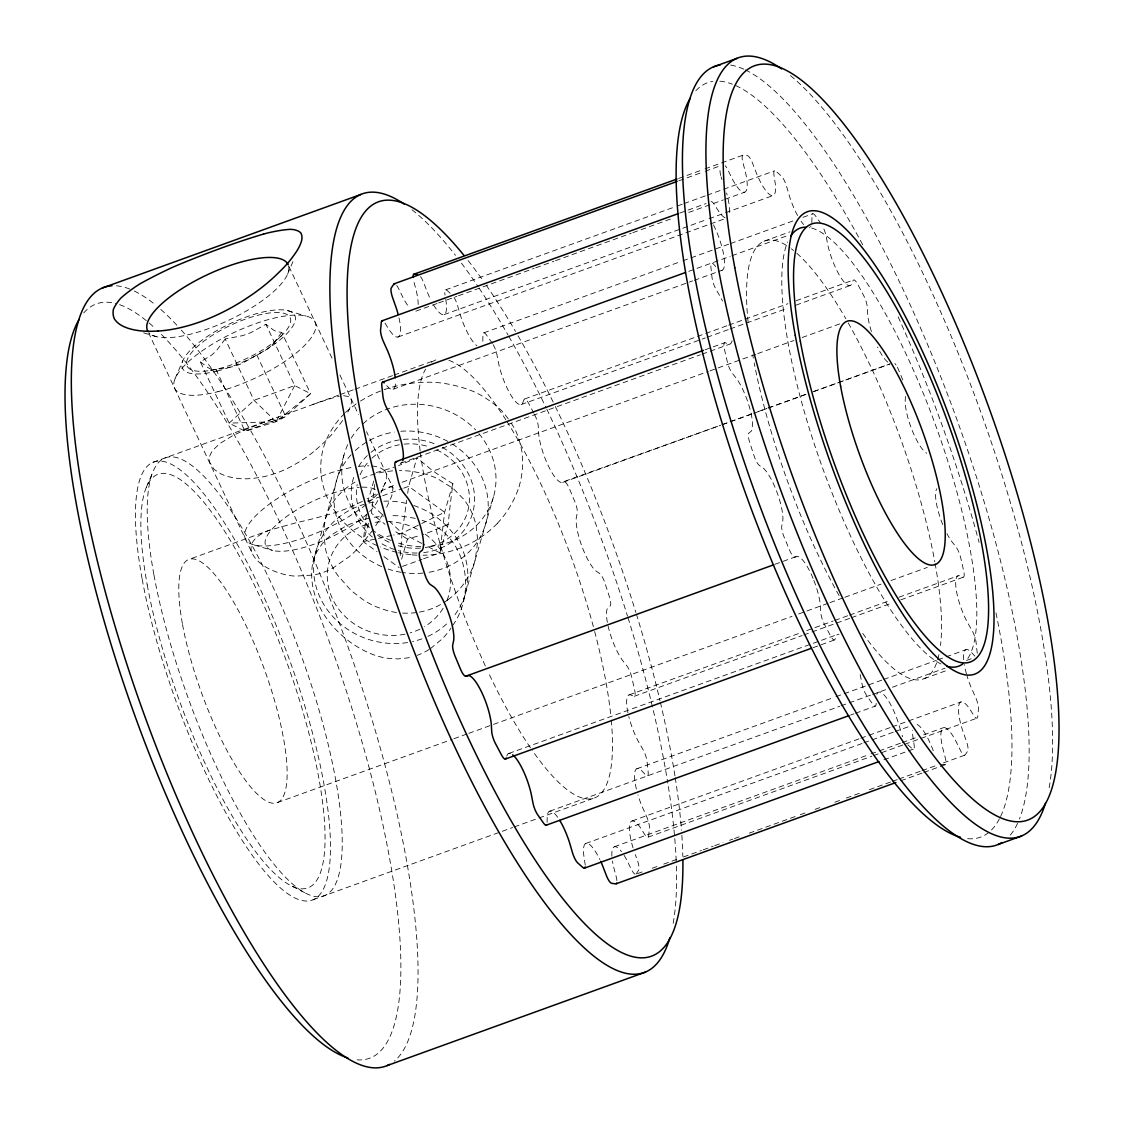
<?xml version="1.0" encoding="UTF-8"?>
<svg xmlns="http://www.w3.org/2000/svg" width="1124" height="1124" viewBox="0 0 1124 1124"><rect width="100%" height="100%" fill="white"/><g stroke="black" fill="none" stroke-linecap="round" stroke-linejoin="round"><path stroke-width="0.75" stroke-dasharray="5 3.75" d="M811.851 222.622L811.949 216.595A10.355 2.684 70.1 0 1 815.35 215.696L820.394 222.833M400.2 555.537L402.111 533.155L406.719 500.236M423.593 558.754L439.877 552.853L448.167 524.346L449.67 509.804A78.16 4.903 -81.7 0 1 450.752 500.545L452.902 483.742L438.697 474.876A78.16 30.193 39.4 0 1 430.492 468.975L416.934 457.861L400.889 464.676A78.16 25.29 -25.2 0 1 398.542 465.561M366.368 514.637L363.207 541.712L377.032 551.659M374.685 484.388L374.067 489.39A78.16 4.903 -81.7 0 0 372.985 498.649L371.482 513.204L385.04 524.318M407.689 493.296L408.644 486.369L416.934 457.861M905.663 396.449L905.298 398.879A31.57 8.191 70.1 0 0 911.002 427.345A31.57 8.191 70.1 0 0 924.883 451.834L926.668 453.211M343.93 455.206L312.95 561.86C304.759 602.436 337.565 641.467 373.997 654.927A73.622 69.477 -69.8 0 0 388.3 658.341L398.079 658.903L407.759 657.891A63.281 58.743 -61.9 0 0 412.508 656.809M452.775 625.365C477.644 590.648 465.729 533.043 422.146 520.384M381.865 514.16L367.941 501.093L373.786 480.974M368.56 523.264L363.207 541.712L376.737 538.733M401.605 559.204L407.45 539.084L420.488 535.291M452.902 483.742L444.626 512.249L439.877 552.853L423.27 544.185M462.849 602.323L493.843 495.684M519.063 486.847L520.637 480.805A107.131 100.415 26.3 0 0 522.688 462.048L522.519 455.656A103.787 95.498 19.2 0 0 515.888 431.124A103.787 93.292 13.5 0 0 509.228 420.207M312.95 561.86L316.771 552.024L321.942 544.1A73.622 44.314 -8.2 0 1 330.582 535.488L345.827 526.046A63.281 34.872 -9.7 0 1 364.232 519.386L369.192 518.22M146.303 487.352L152.962 471.701M175.091 378.647L182.805 360.649M287.575 274.144L292.928 261.625M380.938 492.972L385.434 482.477M506.727 756.073L507.514 754.527A31.57 8.191 70.1 0 1 511.294 753.825M383.059 514.005L374.404 527.746M386.67 507.275L391.756 495.923L393.007 487.971L366.536 431.63M347.85 412.044L347.878 412.002A77.725 27.454 -25.7 0 0 350.772 405.047A77.725 22.831 -24.6 0 0 351.376 399.933L349.452 396.688L343.649 395.69A78.919 8.57 -21.6 0 0 341.541 395.971M225.193 338.998L216.749 350.238A78.16 53.109 83.3 0 1 211.073 355.437L200.353 361.83L229.141 423.13L245.004 431.223L276.097 421.697L285.721 416.498L310.561 393.667L281.773 332.367L276.785 331.664A78.16 18.012 60.2 0 1 273.174 329.824L265.91 324.274L251.326 332.381A78.16 71.121 16.2 0 1 242.053 335.739L225.193 338.998L253.996 400.313L276.097 421.697L310.561 393.667L294.699 385.574L265.91 324.274M281.773 332.367L273.315 343.607A78.16 53.109 83.3 0 1 267.653 348.805L242.348 363.305A78.16 71.121 16.2 0 1 233.061 366.663L207.069 370.906M636.072 873.98L638.671 870.159A10.355 2.684 70.1 0 0 637.013 859.312L635.285 854.605M373.266 529.502L360.368 545.73A73.622 55.61 -37.9 0 1 349.325 556.605L332.451 568.337A63.281 50.187 -40.4 0 1 314.046 574.996L295.359 576.134A73.622 55.61 -37.9 0 1 282.433 573.928C270.687 570.556 257.958 564.684 252.141 553.275L148.846 333.378M342.75 420.474L332.718 433.344A78.919 41.181 -29.3 0 1 323.024 443.404L315.689 450.007M497.3 523.419L501.318 518.937A111.009 105.515 35.3 0 0 519.049 486.847M344.534 413.506L340.628 417.524A111.009 93.812 5.2 0 0 323.838 446.439L322.391 451.988A107.131 93.629 9 0 0 320.733 469.382L321.043 475.312A103.787 93.292 13.5 0 0 327.857 499.154A103.787 95.498 19.2 0 0 342.413 520.819L347.133 525.582A107.131 100.415 26.3 0 0 362.771 537.932L368.405 541.361A111.009 105.515 35.3 0 0 378.746 546.348M271.952 345.012L282.082 335.149M447.9 599.851L451.778 596.802A76.334 73.636 59.8 0 0 464.985 582.063L470.029 573.437A78.919 75.744 46.5 0 0 475.297 559.471L477.784 540.644L476.126 525.512A77.725 71.514 19.2 0 0 471.434 511.771A77.725 69.871 13.5 0 0 463.917 499.478L453.323 488.575L437.278 478.515A78.919 64.138 2.1 0 0 423.06 473.457L413.056 471.504A76.334 59.305 -0.6 0 0 399.427 470.605M430.45 648.646L442.266 638.825A73.622 69.477 -69.8 0 0 451.005 628.119M380.769 491.104L395.564 484.627M429.031 649.503L426.165 651.232A63.281 58.743 -61.9 0 1 417.173 655.32M375.5 494.11L375.332 494.209A73.622 15.146 -16.7 0 1 367.098 498.873M362.321 501.416L350.267 507.036A63.281 16.888 -15.6 0 1 331.861 513.696L311.966 519.007A73.622 15.146 -16.7 0 1 297.41 522.393L269.985 530.064L188.467 559.569M448.167 524.346L432.122 531.16A78.16 25.29 -25.2 0 1 422.835 534.518M534.617 414.616A10.355 2.684 70.1 0 1 538.326 427.275L538.705 434.103A31.57 8.191 70.1 0 0 548.048 465.238A31.57 8.191 70.1 0 0 561.424 482.477L720.273 425.322M813.059 578.41A31.57 8.191 70.1 0 0 797.619 556.478L795.075 557.082A10.355 2.684 70.1 0 1 789.652 550.324L784.074 536.949A10.355 2.684 70.1 0 1 781.868 525.484L782.796 521.002A31.57 8.191 70.1 0 0 777.091 492.537A31.57 8.191 70.1 0 0 763.21 468.048L759.754 465.701A10.355 2.684 70.1 0 1 754.092 455.923L749.596 442.027A10.355 2.684 70.1 0 1 749.118 432.866L751.254 431.18A31.57 8.191 70.1 0 0 749.75 408.167A31.57 8.191 70.1 0 0 736.712 378.83L732.707 373.772A10.355 2.684 70.1 0 1 727.34 361.928L724.362 348.862A10.355 2.684 70.1 0 1 725.654 342.904L728.802 344.183A31.57 8.191 70.1 0 0 732.103 340.656M269.985 530.064C260.529 533.169 246.999 541.459 252.141 553.275M338.633 395.142L312.191 404.724A72.934 1.293 -19.6 0 1 275.689 417.931L270.912 419.716A76.334 3.484 -20.6 0 0 252.282 426.937L243.543 430.562A78.919 8.57 -21.6 0 0 231.769 436.182L219.728 443.629L213.096 449.937A77.725 22.831 -24.6 0 0 209.752 456.077A77.725 27.454 -25.7 0 0 209.556 462.048L214.122 469.382L220.824 473.822A78.919 41.181 -29.3 0 0 230.041 477.054L237.333 478.36A76.334 43.808 -30.7 0 0 253.898 478.276L258.337 477.658A72.934 45.466 -32.3 0 0 294.839 464.451L299.237 461.88A76.334 43.808 -30.7 0 0 315.689 450.007M678.685 178.407L703.357 169.485M705.001 168.895L742.852 155.196M678.868 180.795L703.54 171.86M705.184 171.27L719.992 165.916M445.554 289.88L675.889 206.521M677.533 205.931L682.465 204.147M684.109 203.542L705.507 195.815M707.151 195.211L721.959 189.858M723.603 189.268L774.605 170.806M679.753 213.082L706.069 203.556M437.039 303.522L415.641 311.25A31.57 8.191 70.1 0 0 416.582 310.645M438.683 302.918L456.78 296.371M458.423 295.781L534.097 268.397M535.755 267.793L542.33 265.419M543.974 264.814L553.851 261.246M555.495 260.656L619.661 237.431M621.305 236.841L631.168 233.272M632.826 232.668L639.401 230.294M641.045 229.689L673.95 217.789M688.759 212.436L723.308 199.932M724.952 199.327L744.692 192.19M444.163 314.565L707.418 219.306M709.061 218.716L773.228 195.492M397.882 337.045L708.837 224.533M710.48 223.929L725.289 218.576M483.756 332.845L681.186 261.4M682.83 260.81L689.419 258.422M691.063 257.832L728.9 244.133M730.544 243.543L793.066 220.922M802.943 217.339L812.807 213.771M152.878 462.357L275.282 418.072M340.263 394.552L353.329 389.831M354.959 389.241L392.487 375.655M394.131 375.065L434.932 360.298M763.983 241.238L789.919 231.853M688.731 271.334L730.249 256.356M731.893 255.752L787.84 235.52M393.147 389.269L692.581 280.916M694.225 280.326L722.198 270.21M524.683 398.964L704.017 334.067M705.661 333.477L727.045 325.735M728.703 325.145L787.924 303.705M796.157 300.726L853.734 279.89M521.129 404.598L705.408 337.917M707.052 337.326L728.436 329.585M730.08 328.981L787.671 308.145M795.89 305.18L850.194 285.524M705.029 349.817L724.769 342.665M400.875 463.158L700.322 354.805M701.966 354.2L729.926 344.084M402.153 482.238L708.303 371.454M709.961 370.864L716.536 368.475M718.18 367.885L756.045 354.186M757.688 353.596L793.895 340.488M802.129 337.509L839.993 323.81M367.941 501.093L380.966 496.387M382.596 495.796L402.139 488.715M403.769 488.139L408.644 486.369L444.626 512.249L402.111 533.155L393.653 535.024M721.917 424.717L728.493 422.343M730.136 421.739L751.534 414.011M758.11 411.623L766.343 408.644M767.987 408.054L805.824 394.355M814.057 391.377L837.085 383.045M838.729 382.455L889.73 363.993M562.773 482.393L720.723 425.237M722.367 424.647L728.942 422.259M730.586 421.669L751.984 413.927M753.628 413.323L766.793 408.56M768.437 407.97L806.273 394.285M812.863 391.897L890.18 363.909M402.434 566.412L421.978 559.345M774.872 564.304L796.27 556.563M277.431 802.564L452.269 739.311M453.913 738.707L467.106 733.93M468.764 733.34L491.848 724.98M493.492 724.39L792.041 616.359M798.63 613.971L805.234 611.582M806.877 610.992L828.318 603.223M829.976 602.633L843.169 597.856M844.812 597.266L881.104 584.129M890.995 580.546L927.286 567.423M629.103 694.871L800.218 632.952M806.793 630.578L833.123 621.052M834.767 620.448L847.932 615.685M849.575 615.095L890.7 600.216M898.933 597.237L958.168 575.797M634.273 696.29L802.086 635.552M803.73 634.962L810.32 632.587M811.964 631.983L849.8 618.298M851.444 617.694L892.582 602.815M900.802 599.837L963.324 577.216M508.849 753.431L837.9 634.357M812.961 647.733L834.359 639.992M636.844 768.746L834.275 697.316M835.919 696.711L842.494 694.337M844.152 693.733L881.989 680.048M883.633 679.444L936.278 660.392M937.922 659.802L944.511 657.428M946.155 656.823L965.895 649.686M549.819 811.177L839.769 706.293M841.033 705.802L848.002 703.315M849.252 702.823L871.03 694.983M872.674 694.393L885.838 689.63M892.414 687.242L945.073 668.19M966.457 660.448L973.033 658.074M313.02 899.776L512.656 827.531M514.244 826.955L537.37 818.581M538.986 818.005L595.06 797.717M924.111 678.643L948.431 669.848M850.601 715.047L853.903 713.852M855.547 713.248L875.287 706.111M632.095 820.97L859.143 738.819M860.787 738.215L890.405 727.509M892.049 726.905L906.857 721.552M908.501 720.948L961.161 701.91M585.815 843.45L862.22 743.442M863.864 742.838L870.454 740.463M872.098 739.859L893.482 732.131M895.126 731.527L909.934 726.174M614.336 846.765L869.358 754.485M871.002 753.895L877.591 751.506M879.235 750.916L900.619 743.175M902.263 742.585L915.428 737.822M923.647 734.843L943.401 727.692M648.028 837.183L871.788 756.227M873.432 755.623L903.05 744.917M904.694 744.313L977.079 718.124M883.871 759.796L906.913 751.464M908.557 750.86L913.489 749.076M637.406 873.643L645.626 870.664M652.215 868.276L657.147 866.492M663.722 864.117L676.887 859.354M683.462 856.966L701.573 850.418M703.217 849.828L713.08 846.246M714.723 845.655L722.957 842.677M729.532 840.302L732.82 839.108M734.478 838.518L742.697 835.539M749.272 833.151L798.63 815.293M800.288 814.703L808.507 811.725M815.083 809.336L820.028 807.552M834.837 802.199L839.769 800.414M846.344 798.026L862.796 792.069M869.386 789.694L884.195 784.341M885.838 783.737L890.77 781.953M892.414 781.363L897.359 779.578M899.003 778.974L920.387 771.233M922.031 770.643L936.84 765.289M943.415 762.901L964.814 755.159M900.816 780.759L922.214 773.031M923.858 772.427L938.666 767.074M940.31 766.47L945.242 764.685M312.528 404.598L316.251 403.319A76.334 3.484 -20.6 0 1 330.625 398.584L336.526 396.913A78.919 8.57 -21.6 0 1 339.167 396.379M376.217 472.586L391.602 468.034A78.16 25.29 -25.2 0 0 393.92 467.233M378.423 538.368L391.967 535.389M388.988 487.001L391.152 486.65L393.007 487.971M374.236 517.251L384.099 516M392.627 470.872L387.555 471.392A72.934 53.797 -2.8 0 0 360.663 479.231M940.662 764.264L944.863 764.77A10.355 2.684 70.1 0 0 944.961 756.55L942.572 747.39A31.57 8.191 70.1 0 1 943.134 727.804A31.57 8.191 70.1 0 1 955.807 740.941L959.896 749.272A10.355 2.684 70.1 0 0 965.123 754.906L967.722 751.099A10.355 2.684 70.1 0 0 966.064 740.252L962.734 730.811A31.57 8.191 70.1 0 1 958.983 704.622A31.57 8.191 70.1 0 1 969.267 708.317L973.44 714.85A10.355 2.684 70.1 0 0 977.725 716.676L978.484 708.921A10.355 2.684 70.1 0 0 975.225 696.515L971.276 687.719A31.57 8.191 70.1 0 1 967.005 675.833M410.85 554.694L404.696 553.893A111.009 105.515 35.3 0 1 398.542 552.713M415.29 518.347L399.863 515.902A73.622 44.314 -8.2 0 0 389.747 515.719M287.744 310.66L306.276 316.139M143.675 332.873L156.391 336.638M254.263 544.985L272.795 550.465M292.38 886.372L307.639 894.212M421.753 543.398L402.111 533.155L389.452 521.283M407.45 539.084L393.245 530.219M383.958 556.633L399.175 567.592M200.353 361.83L207.617 367.379A78.16 18.012 60.2 0 0 211.228 369.22L216.215 369.922L245.004 431.223L285.721 416.498L256.918 355.184M450.134 293.209L446.902 290.343A10.355 2.684 70.1 0 0 445.062 295.148M907.827 744.791L912.14 748.612A10.355 2.684 70.1 0 0 913.981 743.807L912.772 735.827A31.57 8.191 70.1 0 1 912.548 730.207M386.684 385.715L388.567 387.569A31.57 8.191 70.1 0 0 395.451 380.769M715.735 266.641L713.768 264.393A10.355 2.684 70.1 0 0 710.846 266.571L712.012 277.516A10.355 2.684 70.1 0 0 716.536 290.273L720.737 297.551A31.57 8.191 70.1 0 1 722.479 300.993M492.34 343.326L486.299 334.755A10.355 2.684 70.1 0 0 482.899 335.669L482.8 341.696A31.57 8.191 70.1 0 1 482.66 342.764M533.858 413.182L528.505 403.094A10.355 2.684 70.1 0 0 523.868 400.003L522.477 403.488A31.57 8.191 70.1 0 1 510.914 395.198A31.57 8.191 70.1 0 1 498.845 364.443L497.187 355.929A10.355 2.684 70.1 0 0 492.958 344.281M288.966 266.5L333.35 360.973M339.898 374.91L358.528 414.573M713.529 224.814L716.817 232.162A31.57 8.191 70.1 0 1 720.484 270.266M902.783 379.968L898.441 369.571A10.355 2.684 70.1 0 0 896.643 365.96M933.271 750.677L931.417 746.055A31.57 8.191 70.1 0 0 914.866 724.39M860.183 674.512L861.841 683.027A10.355 2.684 70.1 0 0 866.688 695.615L872.744 704.186A10.355 2.684 70.1 0 0 876.144 703.287M445.764 299.251L446.27 303.129A31.57 8.191 70.1 0 1 433.639 305.04M977.248 653.311L976.082 642.366A10.355 2.684 70.1 0 0 971.543 629.623L967.357 622.331A31.57 8.191 70.1 0 1 956.454 591.013A31.57 8.191 70.1 0 1 959.292 575.713L962.439 576.977A10.355 2.684 70.1 0 0 963.732 571.02L960.753 557.968A10.355 2.684 70.1 0 0 955.386 546.109L951.382 541.051A31.57 8.191 70.1 0 1 946.97 533.745M547.093 822.361L547.191 816.319A31.57 8.191 70.1 0 1 557.94 817.654M371.875 466.01A77.64 25.121 -25.2 0 1 381.443 489.277M377.369 494.181A77.64 25.121 -25.2 0 1 369.304 501.88M366.143 504.507A77.64 25.121 -25.2 0 1 269.409 545.772A77.64 25.121 -25.2 0 1 258.478 513.134A77.64 25.121 -25.2 0 1 353.61 467.12M358.697 466.39A77.64 25.121 -25.2 0 1 368.911 465.856M377.72 500.475A62.101 20.106 -25.2 0 1 369.318 511.856M367.169 513.907A62.101 20.106 -25.2 0 1 286.508 550.957A62.101 20.106 -25.2 0 1 278.204 523.138A62.101 20.106 -25.2 0 1 359.216 487.31M361.942 487.17A62.101 20.106 -25.2 0 1 376.765 490.893M468.132 260.599A401.142 104.012 70.1 0 1 483.278 281M486.144 285.103A401.142 104.012 70.1 0 1 515.523 331.44M518.052 335.795A401.142 104.012 70.1 0 1 554.568 404.963M555.34 406.537A401.142 104.012 70.1 0 1 635.875 612.439M636.381 614.083A401.142 104.012 70.1 0 1 659.971 700.617M660.378 702.289A401.142 104.012 70.1 0 1 674.948 775.897M675.229 777.668A401.142 104.012 70.1 0 1 681.481 830.243M681.846 835.258A401.142 104.012 70.1 0 1 682.802 856.362M411.988 209.767A414.082 107.37 70.1 0 1 455.459 255.331M461.444 263.142A414.082 107.37 70.1 0 1 478.136 286.704M479.063 288.095A414.082 107.37 70.1 0 1 508.02 335.008M508.835 336.427A414.082 107.37 70.1 0 1 546.039 407.605M546.77 409.136A414.082 107.37 70.1 0 1 627.529 616.177M628.021 617.764A414.082 107.37 70.1 0 1 667.825 783.133M668.359 786.505A414.082 107.37 70.1 0 1 676.269 862.825M676.381 866.056A414.082 107.37 70.1 0 1 672.602 926.345M116.489 285.833A414.082 107.37 70.1 0 1 132.815 290.343M134.262 291.018A414.082 107.37 70.1 0 1 155.871 305.264M160.788 309.451A414.082 107.37 70.1 0 1 177.789 326.241M181.301 330.105A414.082 107.37 70.1 0 1 376.343 734.197A414.082 107.37 70.1 0 1 394.355 1061.112M161.435 334.46A401.142 104.012 70.1 0 1 367.998 763.463A401.142 104.012 70.1 0 1 357.151 1059.834M83.724 312.964A401.142 104.012 70.1 0 1 116.404 303.691M119.608 304.688A401.142 104.012 70.1 0 1 155.281 328.489M508.287 418.901A103.787 93.292 13.5 0 0 501.135 410.148L496.288 405.862A107.131 93.629 9 0 0 480.257 394.861L474.469 391.925A111.009 93.812 5.2 0 0 437.264 382.553L430.97 382.23A112.358 91.311 2.1 0 0 358.837 402.139M478.908 433.597A77.64 70.643 16.2 0 1 489.881 506.531A77.64 70.643 16.2 0 1 425.799 546.615M420.755 546.643A77.64 70.643 16.2 0 1 395.873 542.26M391.11 540.504A77.64 70.643 16.2 0 1 373.435 530.781M369.459 527.732A77.64 70.643 16.2 0 1 348.904 442.28M351.18 438.219A77.64 70.643 16.2 0 1 359.68 427.092M363.038 423.776A77.64 70.643 16.2 0 1 475.607 429.916M447.9 599.851A72.934 70.433 74.1 0 1 417.931 612.355M416.316 612.594A72.934 70.433 74.1 0 1 411.398 613.058L406.452 613.212A76.334 73.636 59.8 0 1 401.465 613.016M396.491 612.496A76.334 73.636 59.8 0 1 386.642 610.416L377.046 607.086A78.919 75.744 46.5 0 1 363.431 599.949L351.18 590.634L337.804 575.474A77.725 71.514 19.2 0 1 330.4 562.801A77.725 69.871 13.5 0 1 325.609 549.538L323.557 531.807L325.398 518.993A78.919 64.138 2.1 0 1 330.077 507.093L334.699 499.843A76.334 59.305 -0.6 0 1 347.288 487.282L351.067 484.599A72.934 53.797 -2.8 0 1 355.043 482.154M396.997 552.348A111.009 105.515 35.3 0 1 380.249 546.981M345.504 412.522A112.358 91.311 2.1 0 1 356.491 403.727M611.259 720.062A232.921 60.387 70.1 0 1 532.27 750.425M530.472 747.811A232.921 60.387 70.1 0 1 488.041 671.773M485.329 665.928A232.921 60.387 70.1 0 1 420.376 452.635M420.151 450.963A232.921 60.387 70.1 0 1 425.603 369.136M431.461 362.321A232.921 60.387 70.1 0 1 438.739 359.216M448.869 360.354A232.921 60.387 70.1 0 1 505.842 419.786M506.755 421.219A232.921 60.387 70.1 0 1 593.416 626.855M594.652 631.519A232.921 60.387 70.1 0 1 610.95 716.887M497.328 523.447A112.358 107.834 46.5 0 1 423.06 555.242M416.976 555.172A112.358 107.834 46.5 0 1 410.85 554.75M938.962 654.632A232.921 60.387 70.1 0 1 861.321 631.365M839.08 595.565A232.921 60.387 70.1 0 1 754.204 362.968M753.305 358.149A232.921 60.387 70.1 0 1 752.729 354.973M748.092 322.068A232.921 60.387 70.1 0 1 790.031 247.828M791.366 248.811A232.921 60.387 70.1 0 1 793.53 250.497M796.846 253.307A232.921 60.387 70.1 0 1 845.824 318.724M848.213 322.897A232.921 60.387 70.1 0 1 934.789 561.733M935.084 563.321A232.921 60.387 70.1 0 1 940.465 645.597M941.013 663.989A232.921 60.387 70.1 0 1 823.007 469.115A232.921 60.387 70.1 0 1 787.559 242.067M811.626 228.06A232.921 60.387 70.1 0 1 937.528 430.632A232.921 60.387 70.1 0 1 965.952 660.926M999.405 818.82A401.142 104.012 70.1 0 1 965.249 838.349M695.854 90.707A401.142 104.012 70.1 0 1 712.714 81.42M719.838 81.181A401.142 104.012 70.1 0 1 732.328 84.159M735.658 85.55A401.142 104.012 70.1 0 1 863.555 246.367M898.146 316.87A401.142 104.012 70.1 0 1 979.102 542.344M995.976 612.903A401.142 104.012 70.1 0 1 1000.093 817.485M730.684 65.08A414.082 107.37 70.1 0 1 743.905 69.224M745.352 69.899A414.082 107.37 70.1 0 1 954.824 413.829A414.082 107.37 70.1 0 1 1019.426 819.003M1017.571 823.33A414.082 107.37 70.1 0 1 1009.83 835.666M790.467 75.631A414.082 107.37 70.1 0 1 980.521 411.398A414.082 107.37 70.1 0 1 1048.664 790.256M288.713 266.529A77.64 25.121 -25.2 0 1 229.675 319.764A77.64 25.121 -25.2 0 1 149.225 332.985M616.879 880.57A10.355 2.684 70.1 0 0 615.91 875.61L613.521 866.449A31.57 8.191 70.1 0 1 612.454 861.04M585.211 865.143A10.355 2.684 70.1 0 0 584.916 862.881L583.721 854.886A31.57 8.191 70.1 0 1 599.865 859.537M611.906 856.249A31.57 8.191 70.1 0 1 621.488 851.585M624.101 855.364A31.57 8.191 70.1 0 1 626.756 860.015L630.845 868.332A10.355 2.684 70.1 0 0 634.919 874.149M876.818 694.393A31.57 8.191 70.1 0 1 898.469 723.168L901.237 732.539A10.355 2.684 70.1 0 0 901.631 733.916M902.6 736.684A10.355 2.684 70.1 0 1 902.094 735.307M633.051 847.889A31.57 8.191 70.1 0 1 630.058 823.274A31.57 8.191 70.1 0 1 640.216 827.39L644.389 833.924A10.355 2.684 70.1 0 0 648.674 835.736L649.433 827.981A10.355 2.684 70.1 0 0 646.174 815.574L642.226 806.793A31.57 8.191 70.1 0 1 637.954 794.907M966.429 673.866A31.57 8.191 70.1 0 1 964.308 664.509M963.675 659.633A31.57 8.191 70.1 0 1 970.462 651.386L974.311 655.489A10.355 2.684 70.1 0 0 974.887 656.121M636.367 789.062A31.57 8.191 70.1 0 1 641.411 770.446L645.26 774.562A10.355 2.684 70.1 0 0 648.197 772.385L647.031 761.44A10.355 2.684 70.1 0 0 642.492 748.682L638.306 741.404A31.57 8.191 70.1 0 1 628.794 716.55M384.984 323.108A10.355 2.684 70.1 0 1 385.602 324.091L389.775 330.639A31.57 8.191 70.1 0 0 399.006 317.909M396.702 285.426A10.355 2.684 70.1 0 1 399.132 289.683L403.221 298.015A31.57 8.191 70.1 0 0 409.347 307.484M418.156 304.52A31.57 8.191 70.1 0 0 416.456 291.566L414.082 282.405A10.355 2.684 70.1 0 1 413.435 279.764M420.502 276.532A10.355 2.684 70.1 0 1 424.015 283.585L427.626 292.9A31.57 8.191 70.1 0 0 430.998 300.234M813.846 580.349A31.57 8.191 70.1 0 1 820.337 604.852L820.717 611.681A10.355 2.684 70.1 0 0 824.426 624.34L830.538 635.861A10.355 2.684 70.1 0 0 835.174 638.938L836.565 635.453A31.57 8.191 70.1 0 1 839.038 634.287M627.923 712.771A31.57 8.191 70.1 0 1 630.241 694.773L633.388 696.051A10.355 2.684 70.1 0 0 634.681 690.08L631.702 677.027A10.355 2.684 70.1 0 0 626.335 665.183L622.317 660.125A31.57 8.191 70.1 0 1 608.084 625.97M942.755 524.613A31.57 8.191 70.1 0 1 936.84 488.701M607.339 622.331A31.57 8.191 70.1 0 1 607.775 607.761L609.925 606.089A10.355 2.684 70.1 0 0 609.447 596.914L604.937 583.033A10.355 2.684 70.1 0 0 599.275 573.24L595.832 570.894A31.57 8.191 70.1 0 1 581.951 546.419A31.57 8.191 70.1 0 1 576.247 517.939L577.16 513.471A10.355 2.684 70.1 0 0 574.968 502.007L569.39 488.631A10.355 2.684 70.1 0 0 563.967 481.873M402.209 462.006A31.57 8.191 70.1 0 1 400.341 463.271M454.068 297.41A10.355 2.684 70.1 0 1 457.805 306.416L460.573 315.788A31.57 8.191 70.1 0 0 476.941 345.799M725.135 217.775A31.57 8.191 70.1 0 1 718.826 211.565L714.653 205.032A10.355 2.684 70.1 0 0 711.014 201.772M726.582 193.061A31.57 8.191 70.1 0 1 727.116 195.014M728.057 198.836A31.57 8.191 70.1 0 1 729.223 214.825M803.646 224.547A31.57 8.191 70.1 0 1 801.089 221.302M797.562 215.527A31.57 8.191 70.1 0 1 789.624 196.714L786.856 187.343A10.355 2.684 70.1 0 0 781.349 176.047L775.953 171.27A10.355 2.684 70.1 0 0 774.113 176.075L775.321 184.055A31.57 8.191 70.1 0 1 770.488 195.126A31.57 8.191 70.1 0 1 756.677 173.827L753.08 164.525A10.355 2.684 70.1 0 0 747.432 155.618L743.231 155.112A10.355 2.684 70.1 0 0 743.133 163.345L745.521 172.492A31.57 8.191 70.1 0 1 744.945 192.078A31.57 8.191 70.1 0 1 732.286 178.941L728.197 170.609A10.355 2.684 70.1 0 0 725.177 165.664M810.98 226.205A31.57 8.191 70.1 0 1 810.615 226.795M809.744 227.582A31.57 8.191 70.1 0 1 809.224 227.779M722.029 179.643A10.355 2.684 70.1 0 1 721.088 176.861M720.709 175.499A10.355 2.684 70.1 0 1 720.358 168.797M894.845 363.516A10.355 2.684 70.1 0 1 896.025 364.991M887.763 362.111A31.57 8.191 70.1 0 1 877.535 347.063M871.423 331.566A31.57 8.191 70.1 0 1 867.756 315.029L867.377 308.201A10.355 2.684 70.1 0 0 863.668 295.556L857.556 284.021A10.355 2.684 70.1 0 0 852.919 280.944L851.528 284.428A31.57 8.191 70.1 0 1 839.965 276.125A31.57 8.191 70.1 0 1 827.896 245.369L826.252 236.855A10.355 2.684 70.1 0 0 822.628 226.317M452.368 444.092A77.64 70.643 16.2 0 1 487.085 517.967A77.64 70.643 16.2 0 1 427.977 572.439M423.017 573.071A77.64 70.643 16.2 0 1 402.898 572.58M401.226 572.327A77.64 70.643 16.2 0 1 388.089 569.053M381.767 566.651A77.64 70.643 16.2 0 1 351.896 453.885M355.254 450.569A77.64 70.643 16.2 0 1 394.215 432.052M400.847 431.265A77.64 70.643 16.2 0 1 448.026 441.521M413.744 505.505A77.64 70.643 16.2 0 1 453.042 617.146M446.579 623.989A77.64 70.643 16.2 0 1 426.516 636.999M421.978 638.811A77.64 70.643 16.2 0 1 412.494 641.579M407.619 642.521A77.64 70.643 16.2 0 1 316.757 588.948A77.64 70.643 16.2 0 1 364.176 504.311M368.981 503.074A77.64 70.643 16.2 0 1 377.158 501.669M383.832 501.163A77.64 70.643 16.2 0 1 408.883 504.044M442.434 447.493A62.101 56.509 16.2 0 1 473.78 508.034A62.101 56.509 16.2 0 1 423.762 552.572M417.088 553.022A62.101 56.509 16.2 0 1 398.374 550.676M394.496 549.495A62.101 56.509 16.2 0 1 379.884 542.569M372.339 537.033A62.101 56.509 16.2 0 1 354.875 474.019M358.739 466.291A62.101 56.509 16.2 0 1 368.222 454.728M371.103 452.255A62.101 56.509 16.2 0 1 399.399 439.906M403.361 439.4A62.101 56.509 16.2 0 1 435.114 444.022M425.293 534.237A62.101 56.509 16.2 0 1 446.959 600.539M443.095 608.281A62.101 56.509 16.2 0 1 424.451 626.686M419.912 629.159A62.101 56.509 16.2 0 1 410.176 632.91M405.047 634.175A62.101 56.509 16.2 0 1 330.161 593.008A62.101 56.509 16.2 0 1 367.703 524.107M375.444 522.365A62.101 56.509 16.2 0 1 383.41 521.578M387.443 521.564A62.101 56.509 16.2 0 1 418.479 529.938M436.674 449.839A56.931 51.816 16.2 0 1 469.129 504.24A56.931 51.816 16.2 0 1 425.265 547.529M420.418 548.105A56.931 51.816 16.2 0 1 396.027 545.056M389.115 542.274A56.931 51.816 16.2 0 1 376.652 534.406M368.883 526.749A56.931 51.816 16.2 0 1 357.179 484.528M360.13 474.806A56.931 51.816 16.2 0 1 367.211 463.186M371.946 458.171A56.931 51.816 16.2 0 1 399.315 444.795M404.148 444.121A56.931 51.816 16.2 0 1 428.581 446.678M294.699 385.574L276.097 421.697L229.141 423.13L253.996 400.313L294.699 385.574M217.944 391.672A77.64 25.121 -25.2 0 0 315.296 322.56A77.64 25.121 -25.2 0 0 201.365 351.39A77.64 25.121 -25.2 0 0 217.944 391.672M217.087 371.075A62.101 20.106 -25.2 0 0 294.966 315.788A62.101 20.106 -25.2 0 0 203.823 338.858A62.101 20.106 -25.2 0 0 217.087 371.075M218.871 368.658A56.931 18.434 -25.2 0 0 290.273 317.966A56.931 18.434 -25.2 0 0 206.718 339.111A56.931 18.434 -25.2 0 0 218.871 368.658M142.2 579.282A232.921 60.387 70.1 0 0 309.198 900.858A232.921 60.387 70.1 0 0 247.435 563.068A232.921 60.387 70.1 0 0 142.2 579.282M147.244 584.944A219.981 57.043 70.1 0 0 304.969 888.634A219.981 57.043 70.1 0 0 246.634 569.629A219.981 57.043 70.1 0 0 147.244 584.944M153.96 575.024A232.921 60.387 70.1 0 0 320.958 896.601A232.921 60.387 70.1 0 0 259.18 558.811A232.921 60.387 70.1 0 0 153.96 575.024M182.538 624.523A129.4 33.551 70.1 0 0 275.31 803.168A129.4 33.551 70.1 0 0 241 615.516A129.4 33.551 70.1 0 0 182.538 624.523"/><path stroke-width="1.5" d="M396.603 461.964A10.355 2.684 70.1 0 0 395.311 467.935L398.289 480.988A10.355 2.684 70.1 0 0 403.642 492.832L407.661 497.904A31.57 8.191 70.1 0 1 420.699 527.24A31.57 8.191 70.1 0 1 422.202 550.254L420.067 551.94A10.355 2.684 70.1 0 0 420.545 561.101L425.041 574.996A10.355 2.684 70.1 0 0 430.703 584.775L434.159 587.121A31.57 8.191 70.1 0 1 448.04 611.611A31.57 8.191 70.1 0 1 453.745 640.076L452.817 644.558A10.355 2.684 70.1 0 0 455.023 656.023L460.601 669.384A10.355 2.684 70.1 0 0 466.01 676.142L468.553 675.552A31.57 8.191 70.1 0 1 481.943 692.791A31.57 8.191 70.1 0 1 491.286 723.926L491.666 730.755A10.355 2.684 70.1 0 0 495.375 743.4L501.487 754.935A10.355 2.684 70.1 0 0 506.123 758.012M102.354 288.011L360.902 194.452M713.459 66.878L736.965 58.378M413.801 274.27L677.041 179.011M394.229 283.782L677.21 181.386M381.963 320.832L678.109 213.672M382.708 382.076L685.443 272.528M395.718 461.739L703.385 350.407M466.01 676.142L773.677 564.824M505.308 759.065L811.317 648.323M546.236 825.185L848.957 715.637M584.438 868.149L878.94 761.58M616.191 883.759L895.884 782.557M387.035 1065.622L645.583 972.063M998.14 844.503L1021.646 835.989M263.494 234.087L268.032 232.879A111.009 18.996 -22.6 0 1 290.638 229.324L293.392 229.577A107.131 24.953 -23.6 0 1 299.546 231.825L300.867 232.991A103.787 30.488 -24.6 0 1 301.401 241.393A103.787 36.656 -25.7 0 1 294.713 254.15L291.959 257.958A107.131 44.061 -26.9 0 1 281.787 269.549L277.811 273.455A111.009 51.901 -28.1 0 1 249.626 296.286L244.428 299.743A112.358 58.631 -29.3 0 1 157.964 331.06M157.992 331.018L152.99 331.257A111.009 51.901 -28.1 0 1 127.181 327.969L123.921 326.663A107.131 44.061 -26.9 0 1 116.404 321.492L114.62 319.328A103.787 36.656 -25.7 0 1 113.369 309.437A103.787 30.488 -24.6 0 1 120.76 298.169L123.991 295.359A107.131 24.953 -23.6 0 1 135.526 286.704L139.994 283.824A111.009 18.996 -22.6 0 1 171.41 267.835L177.058 265.376A112.358 12.195 -21.6 0 1 263.536 234.073M416.976 274.509L414.166 274.186A10.355 2.684 70.1 0 0 413.112 277.445M682.872 859.72A401.142 104.012 70.1 0 1 534.602 859.172A401.142 104.012 70.1 0 1 350.871 352.009A401.142 104.012 70.1 0 1 463.931 255.331M669.82 937.88A414.082 107.37 70.1 0 1 402.35 619.97A414.082 107.37 70.1 0 1 404.204 204.076M389.578 1064.386A414.082 107.37 70.1 0 1 141.188 706.237A414.082 107.37 70.1 0 1 112.007 285.777M347.906 1057.979A401.142 104.012 70.1 0 1 136.229 719.444A401.142 104.012 70.1 0 1 79.017 319.623M962.832 663.877A232.921 60.387 70.1 0 1 946.97 666.307M790.79 235.928A232.921 60.387 70.1 0 1 805.768 227.203M1001.906 842.536A414.082 107.37 70.1 0 1 755.033 492.762A414.082 107.37 70.1 0 1 720.231 64.953M960.599 837.324A401.142 104.012 70.1 0 1 748.233 500.784A401.142 104.012 70.1 0 1 690.108 98.49M1045.432 803.337A414.082 107.37 70.1 0 1 777.091 480.243A414.082 107.37 70.1 0 1 781.587 68.901M148.143 331.678A77.64 25.121 -25.2 0 1 205.931 275.394A77.64 25.121 -25.2 0 1 288.236 264.927M585.154 866.871A10.355 2.684 70.1 0 1 583.089 867.672L577.694 862.909A10.355 2.684 70.1 0 1 572.172 851.613L569.418 842.241A31.57 8.191 70.1 0 0 559.71 820.365M616.725 883.014A10.355 2.684 70.1 0 1 615.812 883.843L611.611 883.338A10.355 2.684 70.1 0 1 605.962 874.43L602.366 865.129A31.57 8.191 70.1 0 0 600.722 861.349M384.155 382.834A10.355 2.684 70.1 0 0 381.795 385.644L382.961 396.589A10.355 2.684 70.1 0 0 387.485 409.333L391.672 416.611A31.57 8.191 70.1 0 1 403.221 458.718M395.212 377.776A31.57 8.191 70.1 0 0 387.766 351.236L383.818 342.441A10.355 2.684 70.1 0 1 380.558 330.035L381.317 322.279A10.355 2.684 70.1 0 1 382.764 320.832M398.065 314.088A31.57 8.191 70.1 0 0 396.308 308.145L392.978 298.703A10.355 2.684 70.1 0 1 391.307 287.856L393.92 284.049A10.355 2.684 70.1 0 1 395.072 283.866M512.755 754.822A31.57 8.191 70.1 0 1 531.132 793.586L532.79 802.1A10.355 2.684 70.1 0 0 537.637 814.689L543.693 823.26A10.355 2.684 70.1 0 0 546.826 824.595M403.052 459.716A31.57 8.191 70.1 0 1 402.828 460.601M795.272 335.486A245.875 63.745 70.1 0 0 971.543 674.934A245.875 63.745 70.1 0 0 906.351 318.373A245.875 63.745 70.1 0 0 795.272 335.486M734.773 267.638A401.142 104.012 70.1 0 0 1022.376 821.447A401.142 104.012 70.1 0 0 916.004 239.721A401.142 104.012 70.1 0 0 734.773 267.638M800.316 341.148A232.921 60.387 70.1 0 0 967.314 662.724A232.921 60.387 70.1 0 0 905.537 324.934A232.921 60.387 70.1 0 0 800.316 341.148M840.64 386.389A129.4 33.551 70.1 0 0 933.412 565.035A129.4 33.551 70.1 0 0 899.102 377.383A129.4 33.551 70.1 0 0 840.64 386.389"/></g></svg>
